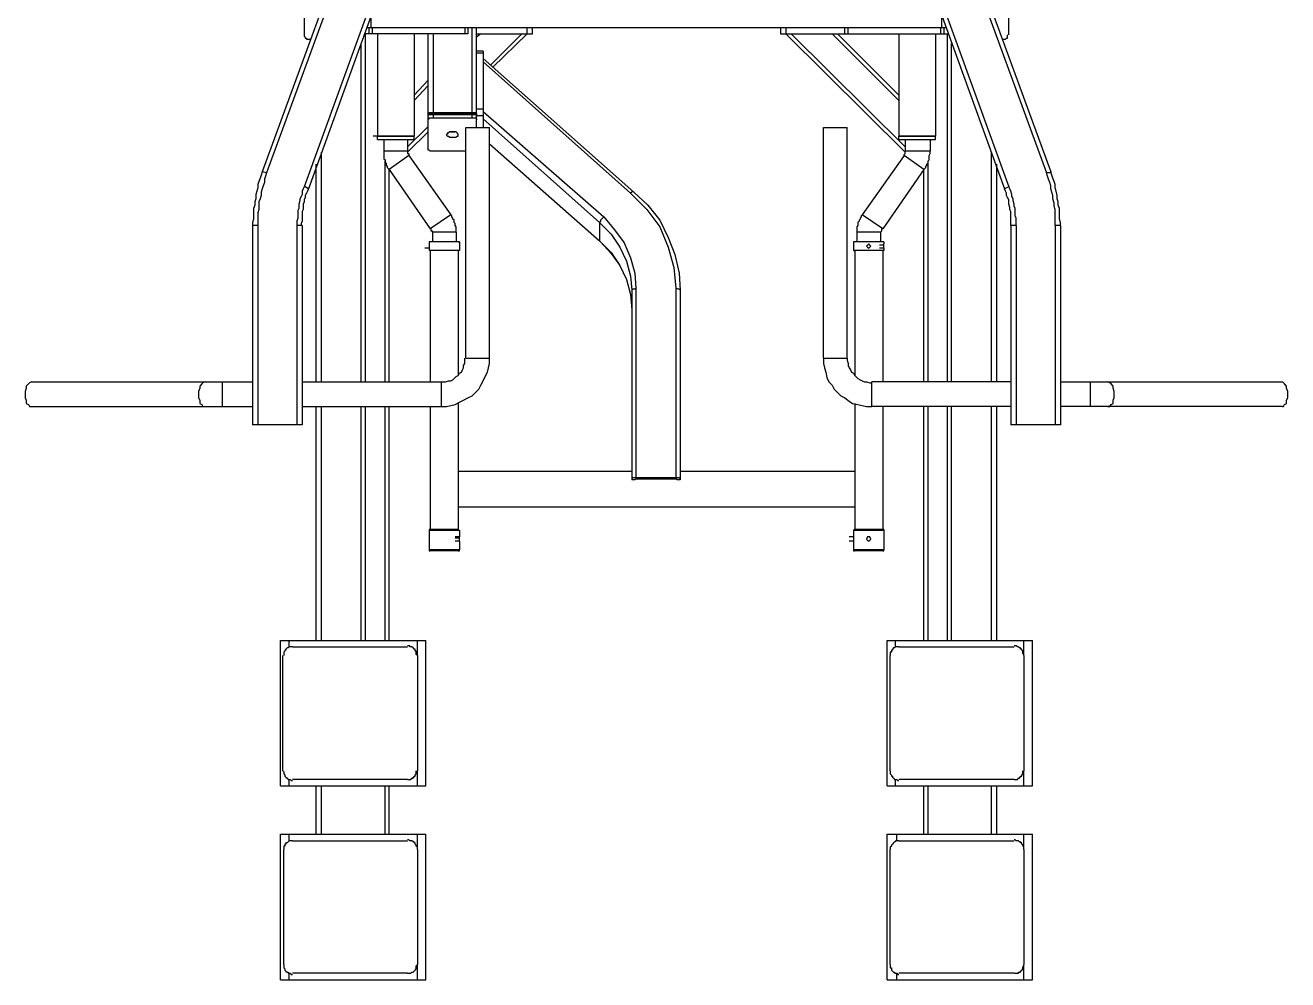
# Model space of a CAD drawing. Header units: millimetres. Extents: x 24547 to 62889, y 34568 to 56011.
# Drawn here: x 44403 to 45716, y 46986 to 47978 of the extents above; entities that cross this region are included whole.
import ezdxf

# ---------------------------------------------------------------- set-up
doc = ezdxf.new("R2010")
doc.units = ezdxf.units.MM
doc.linetypes.add('PEN_TYPE_1', pattern=[0])

# ---------------------------------------------------------------- blocks, each defined once
blk = doc.blocks.new('A$C54B15196')
at = {"color": 7, "linetype": 'PEN_TYPE_1'}
for points in [[(356.2, 1140.2), (246.4, 840)], [(360.6, 1139), (250.9, 838.9)], [(952, 1139), (1061.8, 838.9)], [(956.5, 1140.2), (1066.2, 840)], [(398.7, 1124.5), (290.1, 824.3)], [(403.2, 1123.4), (294.5, 822.1)], [(909.4, 1123.4), (1018.1, 822.1)], [(913.9, 1124.5), (1022.6, 824.3)], [(290.1, 1048.3), (290.1, 982.2)], [(1022.6, 982.2), (1022.6, 1048.3)], [(359.5, 990.1), (359.5, 1003.5)], [(953.1, 990.1), (953.1, 1003.5)], [(355, 990.1), (957.6, 990.1)], [(357.3, 990.1), (357.3, 983.4)], [(360.6, 990.1), (360.6, 983.4)], [(456.9, 990.1), (456.9, 983.4)], [(460.3, 990.1), (460.3, 983.4)], [(464.8, 901.6), (464.8, 990.1)], [(469.3, 885.9), (469.3, 990.1)], [(521.9, 983.4), (521.9, 990.1)], [(527.5, 983.4), (527.5, 990.1)], [(785.1, 990.1), (785.1, 983.4)], [(790.7, 990.1), (790.7, 983.4)], [(852.3, 983.4), (852.3, 990.1)], [(855.7, 983.4), (855.7, 990.1)], [(952, 983.4), (952, 990.1)], [(955.4, 983.4), (955.4, 990.1)], [(290.1, 982.2), (290.1, 981.1)], [(290.1, 981.1), (291.2, 980)], [(291.2, 980), (291.2, 978.9)], [(291.2, 978.9), (292.3, 978.9)], [(292.3, 978.9), (292.3, 977.8)], [(292.3, 977.8), (293.4, 977.8)], [(293.4, 977.8), (294.5, 977.8)], [(294.5, 977.8), (295.7, 977.8)], [(295.7, 977.8), (296.8, 977.8)], [(349.4, 621.6), (349.4, 973.3)], [(460.3, 983.4), (352.8, 983.4)], [(353.9, 621.6), (353.9, 983.4)], [(366.2, 983.4), (366.2, 877)], [(404.3, 983.4), (404.3, 877)], [(418.9, 863.5), (418.9, 983.4)], [(424.5, 901.6), (424.5, 983.4)], [(473.8, 983.4), (469.3, 980)], [(469.3, 983.4), (527.5, 983.4)], [(516.3, 983.4), (483.8, 950.9)], [(521.9, 983.4), (486.1, 948.6)], [(785.1, 983.4), (959.8, 983.4)], [(915, 860.2), (790.7, 983.4)], [(915, 865.8), (796.3, 983.4)], [(908.3, 913.9), (838.9, 983.4)], [(908.3, 919.5), (844.5, 983.4)], [(908.3, 983.4), (908.3, 877)], [(946.4, 983.4), (946.4, 877)], [(958.7, 621.6), (958.7, 983.4)], [(963.2, 621.6), (963.2, 973.3)], [(1015.8, 977.8), (1017, 977.8)], [(1017, 977.8), (1018.1, 977.8)], [(1018.1, 977.8), (1019.2, 977.8)], [(1019.2, 977.8), (1020.3, 978.9)], [(1020.3, 978.9), (1021.4, 978.9)], [(1021.4, 981.1), (1021.4, 982.2)], [(1021.4, 980), (1021.4, 981.1)], [(1021.4, 978.9), (1021.4, 980)], [(476, 965.4), (469.3, 965.4)], [(476, 963.2), (469.3, 963.2)], [(476, 965.4), (476, 885.9)], [(476, 957.6), (632.8, 818.7)], [(476, 954.2), (629.4, 817.6)], [(418.9, 935.2), (404.3, 919.5)], [(418.9, 929.6), (404.3, 913.9)], [(418.9, 899.4), (418.9, 900.5)], [(418.9, 900.5), (420, 900.5)], [(424.5, 900.5), (418.9, 900.5)], [(418.9, 898.2), (420, 899.4)], [(418.9, 897.1), (418.9, 898.2)], [(418.9, 893.8), (418.9, 894.9)], [(418.9, 894.9), (420, 894.9)], [(420, 900.5), (420, 901.6)], [(420, 901.6), (421.1, 901.6)], [(420, 899.4), (421.1, 900.5)], [(420, 899.4), (421.1, 899.4)], [(420, 894.9), (420, 896)], [(420, 896), (421.1, 896)], [(421.1, 901.6), (422.2, 901.6)], [(421.1, 900.5), (422.2, 900.5)], [(421.1, 899.4), (422.2, 899.4)], [(421.1, 896), (422.2, 896)], [(422.2, 901.6), (424.5, 901.6)], [(422.2, 900.5), (423.4, 900.5)], [(422.2, 899.4), (424.5, 899.4)], [(422.2, 896), (424.5, 896)], [(423.4, 900.5), (424.5, 900.5)], [(424.5, 901.6), (464.8, 901.6)], [(424.5, 896), (424.5, 900.5)], [(424.5, 900.5), (464.8, 900.5)], [(424.5, 899.4), (464.8, 899.4)], [(424.5, 896), (464.8, 896)], [(464.8, 900.5), (460.3, 900.5)], [(464.8, 901.6), (465.9, 901.6)], [(464.8, 896), (464.8, 900.5)], [(464.8, 900.5), (465.9, 900.5)], [(464.8, 899.4), (465.9, 899.4)], [(464.8, 896), (465.9, 896)], [(465.9, 901.6), (467, 901.6)], [(465.9, 900.5), (467, 900.5)], [(465.9, 899.4), (467, 899.4)], [(465.9, 896), (467, 896)], [(467, 901.6), (468.1, 901.6)], [(469.3, 899.4), (467, 900.5)], [(467, 899.4), (468.1, 899.4)], [(467, 896), (468.1, 896)], [(468.1, 901.6), (469.3, 900.5)], [(468.1, 899.4), (469.3, 899.4)], [(468.1, 896), (469.3, 894.9)], [(476, 905), (469.3, 905)], [(469.3, 900.5), (469.3, 899.4)], [(469.3, 899.4), (469.3, 898.2)], [(469.3, 898.2), (469.3, 897.1)], [(476, 898.2), (469.3, 898.2)], [(469.3, 894.9), (469.3, 893.8)], [(476, 902.7), (601.4, 793)], [(476, 894.9), (597, 787.4)], [(418.9, 887), (397.6, 865.8)], [(418.9, 881.4), (397.6, 860.2)], [(440.2, 880.3), (439, 880.3)], [(439, 880.3), (439, 879.2)], [(441.3, 881.4), (440.2, 880.3)], [(442.4, 881.4), (441.3, 881.4)], [(443.5, 881.4), (442.4, 881.4)], [(442.4, 881.4), (443.5, 881.4)], [(444.6, 881.4), (443.5, 881.4)], [(443.5, 881.4), (444.6, 881.4)], [(445.8, 881.4), (444.6, 881.4)], [(444.6, 881.4), (445.8, 881.4)], [(446.9, 881.4), (445.8, 881.4)], [(445.8, 881.4), (446.9, 881.4)], [(448, 881.4), (446.9, 881.4)], [(449.1, 880.3), (448, 881.4)], [(450.2, 879.2), (449.1, 880.3)], [(458.1, 646.2), (458.1, 885.9)], [(458.1, 885.9), (482.7, 885.9)], [(482.7, 646.2), (482.7, 885.9)], [(829.9, 646.2), (829.9, 885.9)], [(829.9, 885.9), (854.6, 885.9)], [(854.6, 646.2), (854.6, 885.9)], [(366.2, 877), (361.8, 877)], [(366.2, 873.6), (366.2, 877)], [(366.2, 877), (404.3, 877)], [(404.3, 877), (366.2, 877)], [(366.2, 873.6), (404.3, 873.6)], [(372.9, 873.6), (372.9, 861.3)], [(397.6, 873.6), (397.6, 861.3)], [(404.3, 877), (403.2, 877)], [(404.3, 873.6), (404.3, 877)], [(437.9, 879.2), (437.9, 878.1)], [(439, 879.2), (437.9, 879.2)], [(437.9, 878.1), (439, 877)], [(439, 877), (440.2, 877)], [(440.2, 877), (441.3, 875.8)], [(441.3, 875.8), (442.4, 875.8)], [(442.4, 875.8), (443.5, 875.8)], [(443.5, 875.8), (444.6, 875.8)], [(444.6, 875.8), (445.8, 875.8)], [(445.8, 875.8), (446.9, 875.8)], [(446.9, 875.8), (448, 875.8)], [(448, 875.8), (449.1, 877)], [(449.1, 877), (450.2, 877)], [(450.2, 878.1), (450.2, 879.2)], [(450.2, 877), (450.2, 878.1)], [(482.7, 869.1), (598.1, 767.2)], [(482.7, 869.1), (597, 768.3)], [(908.3, 873.6), (908.3, 877)], [(908.3, 877), (946.4, 877)], [(946.4, 877), (908.3, 877)], [(908.3, 877), (909.4, 877)], [(908.3, 873.6), (946.4, 873.6)], [(915, 873.6), (915, 861.3)], [(940.8, 873.6), (940.8, 861.3)], [(946.4, 877), (941.9, 877)], [(946.4, 873.6), (946.4, 877)], [(308, 621.6), (308, 860.2)], [(397.6, 861.3), (372.9, 861.3)], [(372.9, 861.3), (372.9, 860.2)], [(372.9, 860.2), (372.9, 857.9)], [(372.9, 857.9), (372.9, 856.8)], [(372.9, 856.8), (372.9, 855.7)], [(372.9, 855.7), (372.9, 854.6)], [(372.9, 854.6), (372.9, 853.4)], [(372.9, 853.4), (374.1, 852.3)], [(398.7, 856.8), (378.5, 842.2)], [(397.6, 861.3), (397.6, 860.2)], [(397.6, 860.2), (397.6, 859)], [(397.6, 859), (398.7, 859)], [(398.7, 859), (398.7, 857.9)], [(398.7, 857.9), (398.7, 856.8)], [(398.7, 856.8), (442.4, 795.2)], [(418.9, 862.4), (418.9, 863.5)], [(420, 862.4), (418.9, 862.4)], [(421.1, 861.3), (420, 862.4)], [(422.2, 861.3), (421.1, 861.3)], [(424.5, 861.3), (422.2, 861.3)], [(458.1, 861.3), (424.5, 861.3)], [(913.9, 856.8), (870.2, 795.2)], [(913.9, 857.9), (915, 859)], [(913.9, 856.8), (913.9, 857.9)], [(934.1, 842.2), (913.9, 856.8)], [(940.8, 861.3), (915, 861.3)], [(915, 860.2), (915, 861.3)], [(915, 859), (915, 860.2)], [(939.7, 856.8), (940.8, 859)], [(939.7, 855.7), (939.7, 856.8)], [(939.7, 854.6), (939.7, 855.7)], [(939.7, 853.4), (939.7, 854.6)], [(939.7, 852.3), (939.7, 853.4)], [(940.8, 860.2), (940.8, 861.3)], [(940.8, 859), (940.8, 860.2)], [(1004.6, 621.6), (1004.6, 860.2)], [(302.4, 621.6), (302.4, 847.8)], [(374.1, 852.3), (374.1, 851.2)], [(374.1, 621.6), (374.1, 851.2)], [(374.1, 851.2), (374.1, 850.1)], [(374.1, 850.1), (375.2, 849)], [(375.2, 849), (375.2, 847.8)], [(375.2, 847.8), (375.2, 846.7)], [(375.2, 846.7), (376.3, 845.6)], [(376.3, 845.6), (376.3, 844.5)], [(376.3, 844.5), (377.4, 843.4)], [(377.4, 843.4), (378.5, 842.2)], [(378.5, 621.6), (378.5, 842.2)], [(378.5, 842.2), (421.1, 780.6)], [(934.1, 842.2), (891.5, 780.6)], [(934.1, 842.2), (935.2, 843.4)], [(934.1, 621.6), (934.1, 842.2)], [(935.2, 843.4), (936.3, 844.5)], [(936.3, 845.6), (937.4, 846.7)], [(936.3, 844.5), (936.3, 845.6)], [(937.4, 847.8), (938.6, 849)], [(937.4, 846.7), (937.4, 847.8)], [(938.6, 851.2), (939.7, 852.3)], [(938.6, 621.6), (938.6, 851.2)], [(938.6, 850.1), (938.6, 851.2)], [(938.6, 849), (938.6, 850.1)], [(1010.2, 621.6), (1010.2, 847.8)], [(243, 829.9), (241.9, 826.6)], [(244.2, 833.3), (243, 829.9)], [(245.3, 836.6), (244.2, 833.3)], [(246.4, 840), (245.3, 836.6)], [(250.9, 838.9), (246.4, 840)], [(248.6, 828.8), (247.5, 825.4)], [(249.8, 835.5), (248.6, 832.2)], [(248.6, 832.2), (248.6, 828.8)], [(250.9, 838.9), (249.8, 835.5)], [(1062.9, 838.9), (1061.8, 838.9)], [(1062.9, 835.5), (1061.8, 838.9)], [(1065.1, 838.9), (1062.9, 838.9)], [(1064, 832.2), (1062.9, 835.5)], [(1065.1, 828.8), (1064, 832.2)], [(1066.2, 840), (1065.1, 838.9)], [(1066.2, 825.4), (1065.1, 828.8)], [(1067.4, 836.6), (1066.2, 840)], [(1068.5, 833.3), (1067.4, 836.6)], [(1069.6, 829.9), (1068.5, 833.3)], [(1070.7, 826.6), (1069.6, 829.9)], [(240.8, 819.8), (239.7, 816.5)], [(239.7, 816.5), (239.7, 812)], [(241.9, 823.2), (240.8, 819.8)], [(241.9, 826.6), (241.9, 823.2)], [(245.3, 815.4), (244.2, 812)], [(246.4, 822.1), (245.3, 818.7)], [(245.3, 818.7), (245.3, 815.4)], [(247.5, 825.4), (246.4, 822.1)], [(286.7, 814.2), (285.6, 812)], [(287.8, 816.5), (286.7, 814.2)], [(288.9, 822.1), (287.8, 819.8)], [(287.8, 819.8), (287.8, 816.5)], [(290.1, 824.3), (288.9, 822.1)], [(291.2, 824.3), (290.1, 824.3)], [(294.5, 822.1), (291.2, 824.3)], [(292.3, 817.6), (291.2, 815.4)], [(291.2, 815.4), (291.2, 813.1)], [(293.4, 819.8), (292.3, 817.6)], [(294.5, 822.1), (293.4, 819.8)], [(630.6, 818.7), (629.4, 817.6)], [(629.4, 817.6), (646.2, 800.8)], [(631.7, 819.8), (630.6, 818.7)], [(632.8, 818.7), (631.7, 819.8)], [(632.8, 818.7), (647.4, 805.3)], [(1022.6, 824.3), (1018.1, 822.1)], [(1019.2, 819.8), (1018.1, 822.1)], [(1020.3, 817.6), (1019.2, 819.8)], [(1020.3, 815.4), (1020.3, 817.6)], [(1021.4, 813.1), (1020.3, 815.4)], [(1023.7, 822.1), (1022.6, 824.3)], [(1024.8, 819.8), (1023.7, 822.1)], [(1025.9, 816.5), (1024.8, 819.8)], [(1025.9, 814.2), (1025.9, 816.5)], [(1027, 812), (1025.9, 814.2)], [(1066.2, 822.1), (1066.2, 825.4)], [(1067.4, 818.7), (1066.2, 822.1)], [(1068.5, 815.4), (1067.4, 818.7)], [(1068.5, 812), (1068.5, 815.4)], [(1070.7, 823.2), (1070.7, 826.6)], [(1071.8, 819.8), (1070.7, 823.2)], [(1072.9, 815.4), (1071.8, 819.8)], [(1072.9, 812), (1072.9, 815.4)], [(238.6, 805.3), (237.4, 801.9)], [(237.4, 801.9), (237.4, 798.6)], [(239.7, 812), (238.6, 808.6)], [(238.6, 808.6), (238.6, 805.3)], [(243, 800.8), (241.9, 797.4)], [(244.2, 812), (243, 808.6)], [(243, 808.6), (243, 805.3)], [(243, 805.3), (243, 800.8)], [(284.5, 801.9), (283.3, 799.7)], [(285.6, 809.8), (284.5, 806.4)], [(284.5, 806.4), (284.5, 804.2)], [(284.5, 804.2), (284.5, 801.9)], [(285.6, 812), (285.6, 809.8)], [(288.9, 800.8), (287.8, 798.6)], [(290.1, 808.6), (288.9, 806.4)], [(288.9, 806.4), (288.9, 803)], [(288.9, 803), (288.9, 800.8)], [(291.2, 813.1), (290.1, 810.9)], [(290.1, 810.9), (290.1, 808.6)], [(646.2, 800.8), (659.7, 782.9)], [(647.4, 805.3), (659.7, 789.6)], [(1022.6, 810.9), (1021.4, 813.1)], [(1022.6, 808.6), (1022.6, 810.9)], [(1022.6, 806.4), (1022.6, 808.6)], [(1023.7, 803), (1022.6, 806.4)], [(1023.7, 800.8), (1023.7, 803)], [(1024.8, 798.6), (1023.7, 800.8)], [(1027, 809.8), (1027, 812)], [(1028.2, 806.4), (1027, 809.8)], [(1028.2, 804.2), (1028.2, 806.4)], [(1029.3, 801.9), (1028.2, 804.2)], [(1029.3, 799.7), (1029.3, 801.9)], [(1069.6, 807.5), (1068.5, 812)], [(1069.6, 804.2), (1069.6, 807.5)], [(1070.7, 800.8), (1069.6, 804.2)], [(1070.7, 797.4), (1070.7, 800.8)], [(1074.1, 808.6), (1072.9, 812)], [(1074.1, 805.3), (1074.1, 808.6)], [(1075.2, 801.9), (1074.1, 805.3)], [(1075.2, 798.6), (1075.2, 801.9)], [(237.4, 790.7), (236.3, 787.4)], [(237.4, 798.6), (237.4, 795.2)], [(237.4, 795.2), (237.4, 790.7)], [(241.9, 797.4), (241.9, 794.1)], [(241.9, 794.1), (241.9, 790.7)], [(241.9, 790.7), (241.9, 787.4)], [(283.3, 791.8), (282.2, 788.5)], [(282.2, 788.5), (282.2, 786.2)], [(283.3, 799.7), (283.3, 796.3)], [(283.3, 796.3), (283.3, 794.1)], [(283.3, 794.1), (283.3, 791.8)], [(287.8, 788.5), (286.7, 786.2)], [(287.8, 798.6), (287.8, 796.3)], [(287.8, 796.3), (287.8, 794.1)], [(287.8, 794.1), (287.8, 790.7)], [(287.8, 790.7), (287.8, 788.5)], [(442.4, 795.2), (421.1, 780.6)], [(443.5, 794.1), (442.4, 795.2)], [(443.5, 793), (443.5, 794.1)], [(444.6, 791.8), (443.5, 793)], [(444.6, 790.7), (444.6, 791.8)], [(445.8, 789.6), (444.6, 790.7)], [(445.8, 788.5), (445.8, 789.6)], [(445.8, 787.4), (445.8, 788.5)], [(598.1, 788.5), (597, 787.4)], [(599.2, 790.7), (598.1, 789.6)], [(598.1, 789.6), (598.1, 788.5)], [(601.4, 793), (599.2, 790.7)], [(601.4, 793), (612.6, 779.5)], [(659.7, 789.6), (668.6, 771.7)], [(866.9, 788.5), (865.8, 787.4)], [(868, 790.7), (866.9, 789.6)], [(866.9, 789.6), (866.9, 788.5)], [(869.1, 793), (868, 791.8)], [(868, 791.8), (868, 790.7)], [(870.2, 795.2), (869.1, 794.1)], [(869.1, 794.1), (869.1, 793)], [(891.5, 780.6), (870.2, 795.2)], [(1024.8, 796.3), (1024.8, 798.6)], [(1024.8, 794.1), (1024.8, 796.3)], [(1024.8, 790.7), (1024.8, 794.1)], [(1024.8, 788.5), (1024.8, 790.7)], [(1024.8, 786.2), (1024.8, 788.5)], [(1029.3, 796.3), (1029.3, 799.7)], [(1029.3, 794.1), (1029.3, 796.3)], [(1030.4, 791.8), (1029.3, 794.1)], [(1030.4, 788.5), (1030.4, 791.8)], [(1030.4, 786.2), (1030.4, 788.5)], [(1070.7, 794.1), (1070.7, 797.4)], [(1070.7, 790.7), (1070.7, 794.1)], [(1070.7, 787.4), (1070.7, 790.7)], [(1075.2, 794.1), (1075.2, 798.6)], [(1075.2, 790.7), (1075.2, 794.1)], [(1076.3, 787.4), (1075.2, 790.7)], [(236.3, 787.4), (236.3, 784)], [(236.3, 784), (236.3, 576.8)], [(241.9, 784), (236.3, 784)], [(241.9, 787.4), (241.9, 784)], [(241.9, 784), (241.9, 576.8)], [(282.2, 786.2), (282.2, 784)], [(282.2, 784), (282.2, 576.8)], [(287.8, 784), (282.2, 784)], [(286.7, 786.2), (286.7, 784)], [(287.8, 784), (287.8, 576.8)], [(422.2, 779.5), (422.2, 780.6)], [(422.2, 778.4), (422.2, 779.5)], [(423.4, 778.4), (422.2, 778.4)], [(423.4, 777.3), (423.4, 778.4)], [(423.4, 777.3), (423.4, 767.2)], [(448, 777.3), (423.4, 777.3)], [(446.9, 786.2), (445.8, 787.4)], [(446.9, 785.1), (446.9, 786.2)], [(446.9, 784), (446.9, 785.1)], [(448, 782.9), (446.9, 784)], [(448, 781.8), (448, 782.9)], [(448, 780.6), (448, 781.8)], [(448, 779.5), (448, 780.6)], [(448, 778.4), (448, 779.5)], [(448, 777.3), (448, 778.4)], [(448, 777.3), (448, 767.2)], [(597, 787.4), (597, 768.3)], [(597, 787.4), (609.3, 775)], [(609.3, 775), (618.2, 761.6)], [(612.6, 779.5), (622.7, 766.1)], [(659.7, 782.9), (668.6, 761.6)], [(865.8, 784), (864.6, 782.9)], [(864.6, 782.9), (864.6, 781.8)], [(864.6, 781.8), (864.6, 780.6)], [(864.6, 780.6), (864.6, 779.5)], [(864.6, 779.5), (864.6, 778.4)], [(864.6, 778.4), (864.6, 777.3)], [(889.3, 777.3), (864.6, 777.3)], [(864.6, 777.3), (864.6, 767.2)], [(865.8, 787.4), (865.8, 786.2)], [(865.8, 786.2), (865.8, 785.1)], [(865.8, 785.1), (865.8, 784)], [(890.4, 778.4), (889.3, 777.3)], [(889.3, 777.3), (889.3, 767.2)], [(891.5, 780.6), (890.4, 780.6)], [(890.4, 780.6), (890.4, 779.5)], [(890.4, 779.5), (890.4, 778.4)], [(1024.8, 784), (1024.8, 786.2)], [(1030.4, 784), (1024.8, 784)], [(1024.8, 784), (1024.8, 576.8)], [(1030.4, 784), (1030.4, 786.2)], [(1030.4, 784), (1030.4, 576.8)], [(1070.7, 784), (1070.7, 787.4)], [(1076.3, 784), (1070.7, 784)], [(1070.7, 784), (1070.7, 576.8)], [(1076.3, 784), (1076.3, 787.4)], [(1076.3, 784), (1076.3, 576.8)], [(420, 767.2), (420, 765)], [(451.4, 767.2), (420, 767.2)], [(450.2, 767.2), (420, 767.2)], [(420, 765), (420, 763.8)], [(420, 763.8), (420, 762.7)], [(420, 762.7), (420, 761.6)], [(420, 761.6), (420, 760.5)], [(450.2, 767.2), (451.4, 767.2)], [(451.4, 767.2), (451.4, 758.2)], [(597, 768.3), (598.1, 767.2)], [(597, 768.3), (609.3, 756)], [(598.1, 767.2), (609.3, 754.9)], [(618.2, 761.6), (625, 747.1)], [(622.7, 766.1), (629.4, 750.4)], [(668.6, 771.7), (675.4, 753.8)], [(668.6, 761.6), (674.2, 740.3)], [(862.4, 767.2), (861.3, 767.2)], [(892.6, 767.2), (861.3, 767.2)], [(861.3, 767.2), (861.3, 758.2)], [(892.6, 767.2), (862.4, 767.2)], [(875.8, 763.8), (874.7, 762.7)], [(874.7, 762.7), (875.8, 761.6)], [(877, 765), (875.8, 763.8)], [(875.8, 761.6), (877, 760.5)], [(878.1, 763.8), (877, 765)], [(877, 760.5), (878.1, 761.6)], [(879.2, 762.7), (878.1, 763.8)], [(878.1, 761.6), (879.2, 762.7)], [(892.6, 763.8), (888.2, 763.8)], [(892.6, 763.8), (888.2, 763.8)], [(892.6, 767.2), (892.6, 765)], [(892.6, 763.8), (892.6, 765)], [(892.6, 762.7), (892.6, 763.8)], [(892.6, 761.6), (892.6, 762.7)], [(892.6, 760.5), (892.6, 761.6)], [(420, 760.5), (415.5, 760.5)], [(420, 760.5), (420, 758.2)], [(450.2, 758.2), (420, 758.2)], [(451.4, 758.2), (420, 758.2)], [(421.1, 758.2), (421.1, 621.6)], [(450.2, 758.2), (450.2, 628.3)], [(451.4, 758.2), (450.2, 758.2)], [(609.3, 756), (618.2, 742.6)], [(609.3, 754.9), (618.2, 742.6)], [(629.4, 750.4), (633.9, 734.7)], [(675.4, 753.8), (679.8, 734.7)], [(892.6, 758.2), (861.3, 758.2)], [(861.3, 758.2), (862.4, 758.2)], [(892.6, 758.2), (862.4, 758.2)], [(862.4, 758.2), (862.4, 628.3)], [(892.6, 760.5), (888.2, 760.5)], [(891.5, 758.2), (891.5, 621.6)], [(892.6, 760.5), (892.6, 758.2)], [(618.2, 742.6), (625, 728)], [(618.2, 742.6), (625, 728)], [(625, 747.1), (629.4, 731.4)], [(674.2, 740.3), (676.5, 719)], [(625, 728), (629.4, 712.3)], [(625, 728), (629.4, 712.3)], [(629.4, 731.4), (630.6, 716.8)], [(633.9, 734.7), (635, 719)], [(679.8, 734.7), (681, 716.8)], [(629.4, 712.3), (630.6, 696.6)], [(629.4, 712.3), (630.6, 696.6)], [(631.7, 717.9), (630.6, 716.8)], [(630.6, 716.8), (630.6, 519.7)], [(633.9, 717.9), (631.7, 717.9)], [(635, 719), (633.9, 717.9)], [(635, 719), (635, 521.9)], [(676.5, 719), (676.5, 521.9)], [(678.7, 717.9), (676.5, 719)], [(679.8, 717.9), (678.7, 717.9)], [(681, 716.8), (679.8, 717.9)], [(681, 716.8), (681, 519.7)], [(456.9, 644), (456.9, 646.2)], [(456.9, 640.6), (456.9, 644)], [(458.1, 646.2), (482.7, 646.2)], [(482.7, 640.6), (482.7, 646.2)], [(829.9, 646.2), (854.6, 646.2)], [(829.9, 646.2), (829.9, 640.6)], [(854.6, 646.2), (854.6, 644)], [(854.6, 644), (855.7, 640.6)], [(450.2, 628.3), (451.4, 630.6)], [(451.4, 630.6), (453.6, 631.7)], [(453.6, 631.7), (454.7, 633.9)], [(454.7, 633.9), (455.8, 636.2)], [(455.8, 638.4), (456.9, 640.6)], [(455.8, 636.2), (455.8, 638.4)], [(478.2, 627.2), (480.5, 631.7)], [(480.5, 631.7), (481.6, 636.2)], [(481.6, 636.2), (482.7, 640.6)], [(829.9, 640.6), (831, 636.2)], [(831, 636.2), (832.2, 631.7)], [(832.2, 631.7), (833.3, 626.1)], [(855.7, 640.6), (855.7, 638.4)], [(855.7, 638.4), (856.8, 636.2)], [(856.8, 636.2), (857.9, 633.9)], [(857.9, 633.9), (859, 631.7)], [(859, 631.7), (861.3, 630.6)], [(861.3, 630.6), (862.4, 628.3)], [(3.4, 619.4), (1.1, 617.1)], [(1.1, 617.1), (1.1, 614.9)], [(4.5, 620.5), (3.4, 619.4)], [(6.7, 621.6), (4.5, 620.5)], [(6.7, 621.6), (236.3, 621.6)], [(183.7, 619.4), (181.4, 617.1)], [(181.4, 617.1), (181.4, 614.9)], [(184.8, 620.5), (183.7, 619.4)], [(187, 621.6), (184.8, 620.5)], [(204.9, 621.6), (204.9, 595.8)], [(287.8, 621.6), (432.3, 621.6)], [(432.3, 621.6), (432.3, 595.8)], [(432.3, 621.6), (434.6, 621.6)], [(434.6, 621.6), (436.8, 621.6)], [(436.8, 621.6), (440.2, 622.7)], [(440.2, 622.7), (442.4, 622.7)], [(442.4, 622.7), (444.6, 623.8)], [(444.6, 623.8), (445.8, 625)], [(445.8, 625), (448, 627.2)], [(448, 627.2), (450.2, 628.3)], [(471.5, 613.8), (473.8, 618.2)], [(473.8, 618.2), (476, 622.7)], [(476, 622.7), (478.2, 627.2)], [(833.3, 626.1), (835.5, 621.6)], [(835.5, 621.6), (838.9, 618.2)], [(838.9, 618.2), (841.1, 613.8)], [(862.4, 628.3), (864.6, 626.1)], [(864.6, 626.1), (865.8, 625)], [(865.8, 625), (868, 623.8)], [(868, 623.8), (870.2, 622.7)], [(870.2, 622.7), (872.5, 621.6)], [(872.5, 621.6), (874.7, 621.6)], [(874.7, 621.6), (878.1, 620.5)], [(878.1, 620.5), (880.3, 620.5)], [(1024.8, 621.6), (880.3, 621.6)], [(880.3, 595.8), (880.3, 621.6)], [(1076.3, 621.6), (1307, 621.6)], [(1107.7, 595.8), (1107.7, 621.6)], [(1127.8, 620.5), (1125.6, 621.6)], [(1129, 619.4), (1127.8, 620.5)], [(1131.2, 617.1), (1129, 619.4)], [(1131.2, 614.9), (1131.2, 617.1)], [(1308.2, 620.5), (1307, 621.6)], [(1309.3, 619.4), (1308.2, 620.5)], [(1311.5, 617.1), (1309.3, 619.4)], [(1311.5, 614.9), (1311.5, 617.1)], [(1.1, 614.9), (0, 611.5)], [(0, 611.5), (0, 608.2)], [(0, 608.2), (0, 604.8)], [(0, 604.8), (1.1, 602.6)], [(181.4, 614.9), (180.3, 611.5)], [(180.3, 611.5), (180.3, 608.2)], [(180.3, 608.2), (180.3, 604.8)], [(180.3, 604.8), (181.4, 602.6)], [(455.8, 602.6), (460.3, 604.8)], [(460.3, 604.8), (464.8, 607)], [(464.8, 607), (468.1, 610.4)], [(468.1, 610.4), (471.5, 613.8)], [(841.1, 613.8), (844.5, 610.4)], [(844.5, 610.4), (847.8, 607)], [(847.8, 607), (852.3, 604.8)], [(852.3, 604.8), (856.8, 601.4)], [(1132.3, 611.5), (1131.2, 614.9)], [(1131.2, 602.6), (1132.3, 604.8)], [(1132.3, 608.2), (1132.3, 611.5)], [(1132.3, 604.8), (1132.3, 608.2)], [(1312.6, 611.5), (1311.5, 614.9)], [(1311.5, 602.6), (1312.6, 604.8)], [(1312.6, 608.2), (1312.6, 611.5)], [(1312.6, 604.8), (1312.6, 608.2)], [(1.1, 602.6), (1.1, 599.2)], [(1.1, 599.2), (3.4, 598.1)], [(3.4, 598.1), (4.5, 595.8)], [(4.5, 595.8), (6.7, 595.8)], [(6.7, 595.8), (236.3, 595.8)], [(181.4, 602.6), (181.4, 599.2)], [(181.4, 599.2), (183.7, 598.1)], [(183.7, 598.1), (184.8, 595.8)], [(184.8, 595.8), (187, 595.8)], [(287.8, 595.8), (432.3, 595.8)], [(302.4, 352.8), (302.4, 595.8)], [(308, 352.8), (308, 595.8)], [(349.4, 352.8), (349.4, 595.8)], [(353.9, 352.8), (353.9, 595.8)], [(374.1, 352.8), (374.1, 595.8)], [(378.5, 352.8), (378.5, 595.8)], [(421.1, 595.8), (421.1, 468.2)], [(432.3, 595.8), (437.9, 595.8)], [(437.9, 595.8), (442.4, 597)], [(442.4, 597), (446.9, 598.1)], [(446.9, 598.1), (451.4, 600.3)], [(450.2, 599.2), (450.2, 468.2)], [(451.4, 600.3), (455.8, 602.6)], [(856.8, 601.4), (860.2, 599.2)], [(860.2, 599.2), (865.8, 598.1)], [(862.4, 599.2), (862.4, 468.2)], [(865.8, 598.1), (870.2, 597)], [(870.2, 597), (874.7, 595.8)], [(874.7, 595.8), (880.3, 595.8)], [(1024.8, 595.8), (880.3, 595.8)], [(891.5, 595.8), (891.5, 468.2)], [(934.1, 352.8), (934.1, 595.8)], [(938.6, 352.8), (938.6, 595.8)], [(958.7, 352.8), (958.7, 595.8)], [(963.2, 352.8), (963.2, 595.8)], [(1004.6, 352.8), (1004.6, 595.8)], [(1010.2, 352.8), (1010.2, 595.8)], [(1307, 595.8), (1076.3, 595.8)], [(1125.6, 595.8), (1127.8, 595.8)], [(1127.8, 595.8), (1129, 598.1)], [(1129, 598.1), (1131.2, 599.2)], [(1131.2, 599.2), (1131.2, 602.6)], [(1307, 595.8), (1308.2, 595.8)], [(1308.2, 595.8), (1309.3, 598.1)], [(1309.3, 598.1), (1311.5, 599.2)], [(1311.5, 599.2), (1311.5, 602.6)], [(287.8, 576.8), (236.3, 576.8)], [(1076.3, 576.8), (1024.8, 576.8)], [(450.2, 528.6), (630.6, 528.6)], [(681, 528.6), (862.4, 528.6)], [(631.7, 521.9), (630.6, 520.8)], [(630.6, 520.8), (630.6, 519.7)], [(633.9, 519.7), (630.6, 519.7)], [(633.9, 521.9), (631.7, 521.9)], [(635, 521.9), (633.9, 521.9)], [(633.9, 519.7), (635, 520.8)], [(676.5, 521.9), (635, 521.9)], [(635, 520.8), (676.5, 520.8)], [(678.7, 521.9), (676.5, 521.9)], [(676.5, 520.8), (677.6, 520.8)], [(677.6, 520.8), (677.6, 519.7)], [(681, 519.7), (677.6, 519.7)], [(679.8, 521.9), (678.7, 521.9)], [(681, 520.8), (679.8, 521.9)], [(681, 519.7), (681, 520.8)], [(450.2, 491.7), (862.4, 491.7)], [(450.2, 468.2), (420, 468.2)], [(420, 468.2), (420, 467)], [(420, 467), (420, 446.9)], [(451.4, 467), (420, 467)], [(451.4, 460.3), (446.9, 460.3)], [(450.2, 468.2), (451.4, 467)], [(451.4, 467), (451.4, 460.3)], [(451.4, 459.2), (451.4, 460.3)], [(861.3, 460.3), (856.8, 460.3)], [(862.4, 468.2), (861.3, 467)], [(892.6, 467), (861.3, 467)], [(861.3, 467), (861.3, 460.3)], [(861.3, 460.3), (861.3, 459.2)], [(892.6, 468.2), (862.4, 468.2)], [(875.8, 460.3), (874.7, 458.1)], [(877, 460.3), (875.8, 460.3)], [(878.1, 460.3), (877, 460.3)], [(879.2, 458.1), (878.1, 460.3)], [(892.6, 468.2), (892.6, 467)], [(892.6, 467), (892.6, 446.9)], [(451.4, 446.9), (420, 446.9)], [(420, 446.9), (420, 445.8)], [(451.4, 459.2), (446.9, 459.2)], [(451.4, 455.8), (446.9, 455.8)], [(451.4, 458.1), (451.4, 459.2)], [(451.4, 457), (451.4, 458.1)], [(451.4, 455.8), (451.4, 457)], [(451.4, 455.8), (451.4, 446.9)], [(451.4, 445.8), (451.4, 446.9)], [(861.3, 455.8), (856.8, 455.8)], [(861.3, 455.8), (856.8, 455.8)], [(861.3, 459.2), (861.3, 458.1)], [(861.3, 458.1), (861.3, 457)], [(861.3, 457), (861.3, 455.8)], [(861.3, 455.8), (861.3, 446.9)], [(892.6, 446.9), (861.3, 446.9)], [(861.3, 446.9), (861.3, 445.8)], [(874.7, 458.1), (875.8, 457)], [(875.8, 457), (877, 455.8)], [(877, 455.8), (878.1, 457)], [(878.1, 457), (879.2, 458.1)], [(892.6, 445.8), (892.6, 446.9)], [(420, 445.8), (421.1, 445.8)], [(450.2, 445.8), (421.1, 445.8)], [(450.2, 445.8), (451.4, 445.8)], [(861.3, 445.8), (862.4, 445.8)], [(891.5, 445.8), (862.4, 445.8)], [(891.5, 445.8), (892.6, 445.8)], [(265.4, 201.6), (265.4, 352.8)], [(265.4, 352.8), (416.6, 352.8)], [(269.9, 341.6), (268.8, 340.5)], [(271, 342.7), (269.9, 342.7)], [(269.9, 342.7), (269.9, 341.6)], [(272.2, 345), (271, 343.8)], [(271, 343.8), (271, 342.7)], [(273.3, 345), (272.2, 345)], [(274.4, 346.1), (273.3, 345)], [(274.4, 346.1), (274.4, 352.8)], [(275.5, 346.1), (274.4, 346.1)], [(276.6, 346.1), (275.5, 346.1)], [(277.8, 346.1), (276.6, 346.1)], [(277.8, 346.1), (397.6, 346.1)], [(398.7, 347.2), (397.6, 347.2)], [(399.8, 347.2), (398.7, 347.2)], [(399.8, 346.1), (399.8, 347.2)], [(400.9, 346.1), (399.8, 346.1)], [(402.1, 346.1), (400.9, 346.1)], [(403.2, 345), (402.1, 346.1)], [(404.3, 343.8), (403.2, 345)], [(405.4, 343.8), (404.3, 343.8)], [(405.4, 342.7), (405.4, 343.8)], [(405.4, 341.6), (405.4, 342.7)], [(406.5, 341.6), (405.4, 341.6)], [(406.5, 340.5), (406.5, 341.6)], [(407.7, 337.1), (407.7, 352.8)], [(416.6, 201.6), (416.6, 352.8)], [(896, 352.8), (1047.2, 352.8)], [(896, 201.6), (896, 352.8)], [(901.6, 342.7), (900.5, 342.7)], [(900.5, 342.7), (900.5, 341.6)], [(900.5, 341.6), (900.5, 340.5)], [(902.7, 345), (901.6, 343.8)], [(901.6, 343.8), (901.6, 342.7)], [(903.8, 345), (902.7, 345)], [(904.9, 346.1), (903.8, 345)], [(904.9, 346.1), (904.9, 352.8)], [(906.1, 346.1), (904.9, 346.1)], [(907.2, 346.1), (906.1, 346.1)], [(908.3, 346.1), (907.2, 346.1)], [(908.3, 346.1), (1028.2, 346.1)], [(1029.3, 347.2), (1028.2, 347.2)], [(1030.4, 347.2), (1029.3, 347.2)], [(1031.5, 346.1), (1030.4, 347.2)], [(1032.6, 346.1), (1031.5, 346.1)], [(1033.8, 345), (1032.6, 346.1)], [(1034.9, 345), (1033.8, 345)], [(1034.9, 343.8), (1034.9, 345)], [(1036, 343.8), (1034.9, 343.8)], [(1036, 342.7), (1036, 343.8)], [(1037.1, 341.6), (1036, 342.7)], [(1037.1, 340.5), (1037.1, 341.6)], [(1038.2, 337.1), (1038.2, 352.8)], [(1047.2, 201.6), (1047.2, 352.8)], [(267.7, 217.3), (267.7, 337.1)], [(268.8, 340.5), (268.8, 339.4)], [(268.8, 339.4), (268.8, 338.2)], [(268.8, 338.2), (268.8, 337.1)], [(406.5, 339.4), (406.5, 340.5)], [(406.5, 338.2), (406.5, 339.4)], [(407.7, 337.1), (406.5, 338.2)], [(407.7, 337.1), (407.7, 217.3)], [(900.5, 340.5), (899.3, 340.5)], [(899.3, 340.5), (899.3, 339.4)], [(899.3, 339.4), (899.3, 338.2)], [(899.3, 338.2), (899.3, 337.1)], [(899.3, 217.3), (899.3, 337.1)], [(1037.1, 339.4), (1037.1, 340.5)], [(1038.2, 338.2), (1037.1, 339.4)], [(1038.2, 337.1), (1038.2, 338.2)], [(1038.2, 337.1), (1038.2, 217.3)], [(267.7, 217.3), (268.8, 216.2)], [(268.8, 216.2), (268.8, 215)], [(268.8, 215), (268.8, 213.9)], [(268.8, 213.9), (269.9, 212.8)], [(269.9, 212.8), (269.9, 211.7)], [(269.9, 211.7), (271, 210.6)], [(271, 210.6), (272.2, 209.4)], [(403.2, 209.4), (403.2, 210.6)], [(403.2, 210.6), (404.3, 210.6)], [(404.3, 210.6), (404.3, 211.7)], [(404.3, 211.7), (405.4, 211.7)], [(405.4, 212.8), (406.5, 213.9)], [(405.4, 211.7), (405.4, 212.8)], [(406.5, 216.2), (406.5, 217.3)], [(406.5, 215), (406.5, 216.2)], [(406.5, 213.9), (406.5, 215)], [(407.7, 201.6), (407.7, 217.3)], [(899.3, 217.3), (899.3, 216.2)], [(899.3, 216.2), (899.3, 215)], [(899.3, 215), (899.3, 213.9)], [(899.3, 213.9), (900.5, 212.8)], [(900.5, 212.8), (900.5, 211.7)], [(900.5, 211.7), (901.6, 211.7)], [(901.6, 211.7), (901.6, 210.6)], [(901.6, 210.6), (902.7, 209.4)], [(1033.8, 209.4), (1033.8, 210.6)], [(1033.8, 210.6), (1034.9, 210.6)], [(1034.9, 210.6), (1034.9, 211.7)], [(1034.9, 211.7), (1036, 211.7)], [(1036, 212.8), (1037.1, 213.9)], [(1036, 211.7), (1036, 212.8)], [(1037.1, 216.2), (1037.1, 217.3)], [(1037.1, 215), (1037.1, 216.2)], [(1037.1, 213.9), (1037.1, 215)], [(1038.2, 201.6), (1038.2, 217.3)], [(265.4, 201.6), (416.6, 201.6)], [(272.2, 209.4), (273.3, 208.3)], [(273.3, 208.3), (274.4, 208.3)], [(274.4, 201.6), (274.4, 208.3)], [(274.4, 208.3), (275.5, 208.3)], [(275.5, 208.3), (276.6, 207.2)], [(276.6, 207.2), (277.8, 207.2)], [(397.6, 208.3), (277.8, 208.3)], [(302.4, 151.2), (302.4, 201.6)], [(308, 151.2), (308, 201.6)], [(374.1, 151.2), (374.1, 201.6)], [(378.5, 151.2), (378.5, 201.6)], [(397.6, 208.3), (398.7, 208.3)], [(398.7, 208.3), (399.8, 208.3)], [(399.8, 208.3), (400.9, 208.3)], [(400.9, 208.3), (402.1, 209.4)], [(402.1, 209.4), (403.2, 209.4)], [(896, 201.6), (1047.2, 201.6)], [(902.7, 209.4), (903.8, 208.3)], [(903.8, 208.3), (904.9, 208.3)], [(904.9, 201.6), (904.9, 208.3)], [(904.9, 208.3), (906.1, 208.3)], [(906.1, 208.3), (907.2, 207.2)], [(907.2, 207.2), (908.3, 207.2)], [(1028.2, 208.3), (908.3, 208.3)], [(934.1, 151.2), (934.1, 201.6)], [(938.6, 151.2), (938.6, 201.6)], [(1004.6, 151.2), (1004.6, 201.6)], [(1010.2, 151.2), (1010.2, 201.6)], [(1028.2, 208.3), (1029.3, 208.3)], [(1029.3, 208.3), (1030.4, 208.3)], [(1030.4, 208.3), (1031.5, 208.3)], [(1031.5, 208.3), (1032.6, 209.4)], [(1032.6, 209.4), (1033.8, 209.4)], [(265.4, 0), (265.4, 151.2)], [(265.4, 151.2), (416.6, 151.2)], [(274.4, 144.5), (273.3, 143.4)], [(274.4, 144.5), (274.4, 151.2)], [(275.5, 144.5), (274.4, 144.5)], [(276.6, 144.5), (275.5, 144.5)], [(277.8, 144.5), (276.6, 144.5)], [(277.8, 144.5), (397.6, 144.5)], [(398.7, 145.6), (397.6, 145.6)], [(399.8, 144.5), (398.7, 145.6)], [(400.9, 144.5), (399.8, 144.5)], [(402.1, 144.5), (400.9, 144.5)], [(403.2, 143.4), (402.1, 144.5)], [(407.7, 135.5), (407.7, 151.2)], [(416.6, 0), (416.6, 151.2)], [(896, 151.2), (1047.2, 151.2)], [(896, 0), (896, 151.2)], [(906.1, 144.5), (904.9, 144.5)], [(904.9, 144.5), (904.9, 143.4)], [(906.1, 144.5), (906.1, 151.2)], [(907.2, 144.5), (906.1, 144.5)], [(908.3, 144.5), (907.2, 144.5)], [(908.3, 144.5), (1028.2, 144.5)], [(1029.3, 145.6), (1028.2, 145.6)], [(1030.4, 144.5), (1029.3, 145.6)], [(1031.5, 144.5), (1030.4, 144.5)], [(1032.6, 144.5), (1031.5, 144.5)], [(1033.8, 143.4), (1032.6, 144.5)], [(1038.2, 135.5), (1038.2, 151.2)], [(1047.2, 0), (1047.2, 151.2)], [(269.9, 138.9), (268.8, 138.9)], [(268.8, 138.9), (268.8, 137.8)], [(268.8, 137.8), (268.8, 136.7)], [(268.8, 136.7), (268.8, 135.5)], [(268.8, 15.7), (268.8, 135.5)], [(271, 141.1), (269.9, 141.1)], [(269.9, 141.1), (269.9, 140)], [(269.9, 140), (269.9, 138.9)], [(272.2, 142.2), (271, 142.2)], [(271, 142.2), (271, 141.1)], [(273.3, 143.4), (272.2, 142.2)], [(404.3, 143.4), (403.2, 143.4)], [(404.3, 142.2), (404.3, 143.4)], [(405.4, 142.2), (404.3, 142.2)], [(405.4, 141.1), (405.4, 142.2)], [(406.5, 140), (405.4, 141.1)], [(406.5, 138.9), (406.5, 140)], [(407.7, 137.8), (406.5, 138.9)], [(407.7, 136.7), (407.7, 137.8)], [(407.7, 135.5), (407.7, 136.7)], [(407.7, 135.5), (407.7, 15.7)], [(900.5, 138.9), (899.3, 137.8)], [(899.3, 137.8), (899.3, 136.7)], [(899.3, 136.7), (899.3, 135.5)], [(899.3, 15.7), (899.3, 135.5)], [(901.6, 141.1), (900.5, 140)], [(900.5, 140), (900.5, 138.9)], [(902.7, 142.2), (901.6, 141.1)], [(903.8, 143.4), (902.7, 142.2)], [(904.9, 143.4), (903.8, 143.4)], [(1034.9, 143.4), (1033.8, 143.4)], [(1034.9, 142.2), (1034.9, 143.4)], [(1036, 142.2), (1034.9, 142.2)], [(1036, 141.1), (1036, 142.2)], [(1037.1, 140), (1036, 141.1)], [(1037.1, 138.9), (1037.1, 140)], [(1038.2, 138.9), (1037.1, 138.9)], [(1038.2, 137.8), (1038.2, 138.9)], [(1038.2, 136.7), (1038.2, 137.8)], [(1038.2, 135.5), (1038.2, 136.7)], [(1038.2, 135.5), (1038.2, 15.7)], [(268.8, 15.7), (268.8, 14.6)], [(268.8, 14.6), (268.8, 13.4)], [(268.8, 13.4), (268.8, 12.3)], [(406.5, 14.6), (407.7, 15.7)], [(406.5, 13.4), (406.5, 14.6)], [(406.5, 12.3), (406.5, 13.4)], [(407.7, 0), (407.7, 15.7)], [(899.3, 15.7), (899.3, 14.6)], [(899.3, 14.6), (899.3, 13.4)], [(899.3, 13.4), (899.3, 12.3)], [(1037.1, 13.4), (1038.2, 14.6)], [(1037.1, 12.3), (1037.1, 13.4)], [(1038.2, 0), (1038.2, 15.7)], [(1038.2, 14.6), (1038.2, 15.7)], [(268.8, 12.3), (269.9, 11.2)], [(269.9, 11.2), (269.9, 10.1)], [(269.9, 10.1), (271, 9)], [(271, 9), (272.2, 7.8)], [(272.2, 7.8), (273.3, 7.8)], [(273.3, 7.8), (273.3, 6.7)], [(273.3, 6.7), (274.4, 6.7)], [(274.4, 0), (274.4, 6.7)], [(274.4, 6.7), (275.5, 6.7)], [(275.5, 6.7), (276.6, 5.6)], [(276.6, 5.6), (277.8, 5.6)], [(397.6, 6.7), (277.8, 6.7)], [(397.6, 6.7), (398.7, 6.7)], [(398.7, 6.7), (399.8, 6.7)], [(399.8, 6.7), (400.9, 6.7)], [(400.9, 6.7), (402.1, 7.8)], [(402.1, 7.8), (403.2, 7.8)], [(403.2, 7.8), (404.3, 9)], [(404.3, 9), (405.4, 10.1)], [(405.4, 10.1), (406.5, 11.2)], [(406.5, 11.2), (406.5, 12.3)], [(899.3, 12.3), (900.5, 12.3)], [(900.5, 12.3), (900.5, 11.2)], [(900.5, 11.2), (900.5, 10.1)], [(900.5, 10.1), (901.6, 9)], [(901.6, 9), (902.7, 7.8)], [(902.7, 7.8), (903.8, 7.8)], [(903.8, 7.8), (903.8, 6.7)], [(903.8, 6.7), (904.9, 6.7)], [(904.9, 6.7), (906.1, 6.7)], [(906.1, 0), (906.1, 6.7)], [(906.1, 6.7), (907.2, 5.6)], [(907.2, 5.6), (908.3, 5.6)], [(1028.2, 6.7), (908.3, 6.7)], [(1028.2, 6.7), (1029.3, 6.7)], [(1029.3, 6.7), (1030.4, 6.7)], [(1030.4, 6.7), (1031.5, 6.7)], [(1031.5, 6.7), (1032.6, 6.7)], [(1032.6, 6.7), (1032.6, 7.8)], [(1032.6, 7.8), (1033.8, 7.8)], [(1033.8, 7.8), (1034.9, 7.8)], [(1034.9, 9), (1036, 10.1)], [(1034.9, 7.8), (1034.9, 9)], [(1036, 10.1), (1037.1, 11.2)], [(1037.1, 11.2), (1037.1, 12.3)], [(265.4, 0), (416.6, 0)], [(896, 0), (1047.2, 0)]]:
    blk.add_lwpolyline(points, dxfattribs=at)

msp = doc.modelspace()

# ---------------------------------------------------------------- block references
msp.add_blockref('A$C54B15196', (44403.4, 46985.7))

doc.saveas('drawing.dxf')
